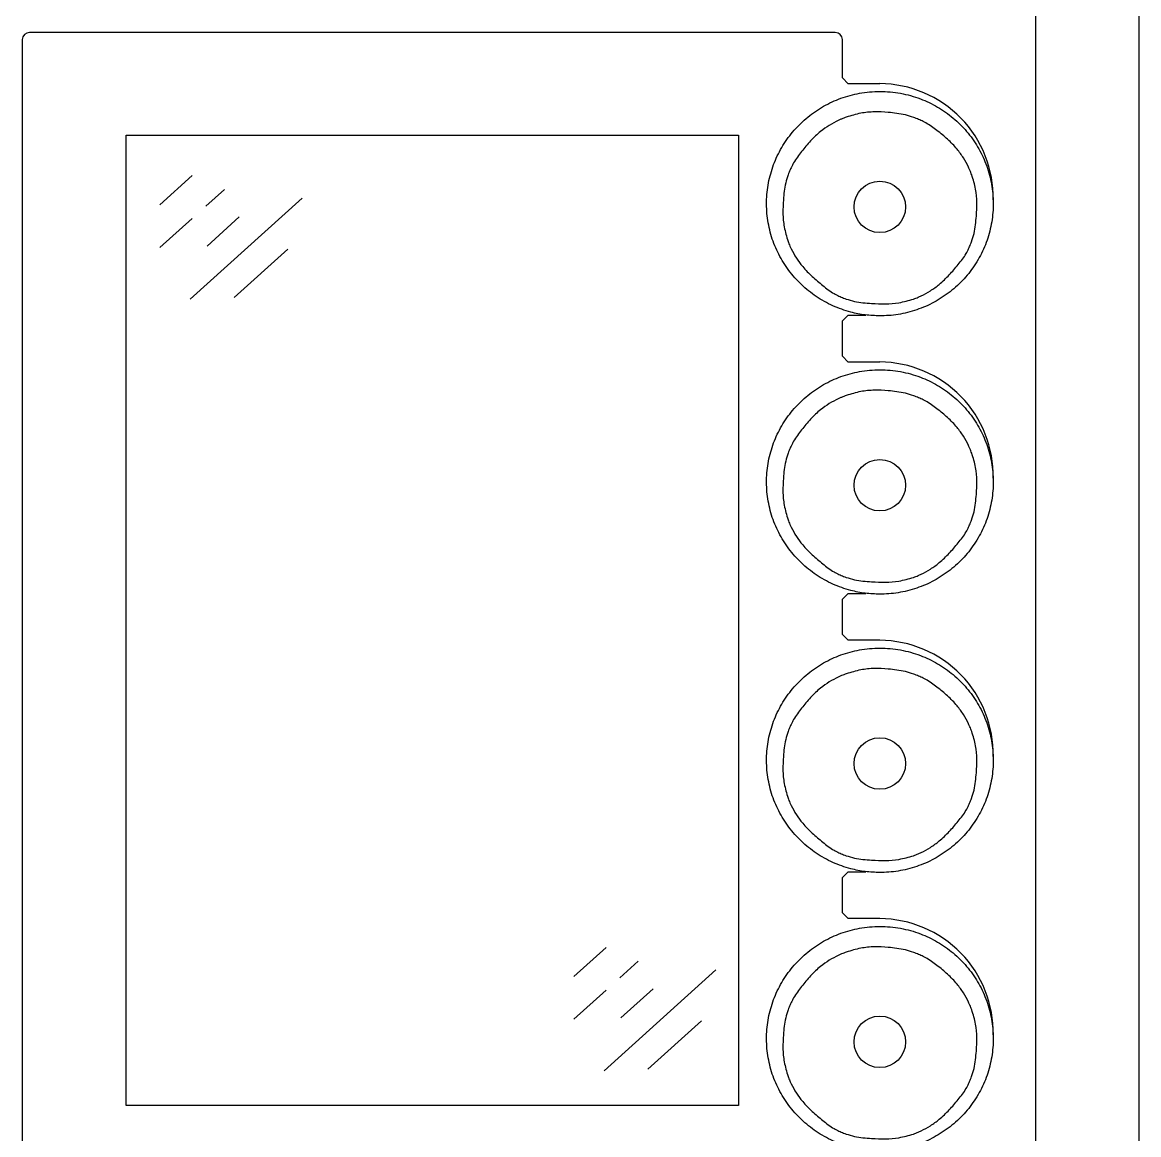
# Model space of a CAD drawing. Extents: x -49 to 275, y -8 to 142.
# Drawn here: x 26.69 to 36.42, y 25.69 to 35.39 of the extents above; entities that cross this region are included whole.
import ezdxf
from ezdxf.enums import TextEntityAlignment as Align

# ---------------------------------------------------------------- set-up
doc = ezdxf.new("R2010")
doc.units = 0
doc.header["$LTSCALE"] = 0.5
doc.header["$MEASUREMENT"] = 0
doc.layers.add('OBJECT', color=7, linetype='CONTINUOUS')
doc.layers.add('RISER', color=7, linetype='CONTINUOUS')
doc.styles.add('ARIAL', font='arial.ttf')

# ---------------------------------------------------------------- blocks, each defined once
blk = doc.blocks.new('*U47')
at = {"layer": 'RISER'}
for p, q in [((23.08, 8.2807), (23.08, -8.9225)), ((23.98, 8.3283), (23.98, -8.3283)), ((21.336, 6.2822), (14.314, 6.2822)), ((14.252, 6.2208), (14.252, -3.9048)), ((21.398, 5.8865), (21.398, 6.2208)), ((21.398, 5.8865), (21.448, 5.837)), ((21.398, 5.8865), (21.448, 5.837)), ((21.725, 5.837), (21.448, 5.837)), ((15.1557, 5.3873), (20.4943, 5.3873)), ((15.1557, -3.0713), (15.1557, 5.3873)), ((20.4943, 5.3873), (20.4943, -3.0713)), ((15.4517, 4.782), (15.7323, 5.0355)), ((15.8515, 4.7697), (16.0128, 4.9154)), ((15.7146, 3.9586), (16.6896, 4.8398)), ((15.8614, 4.4217), (16.1419, 4.6752)), ((15.4517, 4.4083), (15.7323, 4.6619)), ((16.0974, 3.9724), (16.5644, 4.3945)), ((21.398, 3.7686), (21.448, 3.8181)), ((21.448, 3.8181), (21.6033, 3.8181)), ((21.398, 3.4604), (21.398, 3.7686)), ((21.398, 3.4604), (21.448, 3.4108)), ((21.725, 3.4108), (21.448, 3.4108)), ((21.398, 1.3424), (21.448, 1.3919)), ((21.448, 1.3919), (21.6033, 1.3919)), ((21.398, 1.0342), (21.398, 1.3424)), ((21.398, 1.0342), (21.448, 0.9847)), ((21.725, 0.9847), (21.448, 0.9847)), ((21.398, -1.0837), (21.448, -1.0342)), ((21.448, -1.0342), (21.6033, -1.0342)), ((21.398, -1.392), (21.398, -1.0837)), ((21.398, -1.392), (21.448, -1.4415)), ((21.725, -1.4415), (21.448, -1.4415)), ((19.058, -1.9451), (19.3385, -1.6916)), ((19.4578, -1.9574), (19.619, -1.8117)), ((19.3209, -2.7685), (20.2958, -1.8873)), ((19.058, -2.3188), (19.3385, -2.0652)), ((19.4676, -2.3054), (19.7481, -2.0519)), ((19.7036, -2.7547), (20.1706, -2.3326)), ((20.4943, -3.0713), (15.1557, -3.0713))]:
    blk.add_line(p, q, dxfattribs=at)
for centre in [(21.7246, 4.763), (21.7246, 2.3368), (21.7246, -0.0894), (21.7246, -2.5155)]:
    blk.add_circle(centre, 0.2243, dxfattribs=at)
for centre, radius, start, end in [((14.3137, 6.2205), 0.0617, 89.72121, 179.71847), ((21.3363, 6.2205), 0.0617, 0.28153, 90.27879), ((21.7193, 4.844), 0.9931, 358.79381, 89.66885), ((21.7193, 2.4178), 0.9931, 358.79381, 89.66885), ((21.7193, -0.0084), 0.9931, 358.79381, 89.66885), ((21.7193, -2.4345), 0.9931, 358.79381, 89.66885)]:
    blk.add_arc(centre, radius, start, end, dxfattribs=at)
for points, knots in [([(21.725, 3.8129), (21.7506, 3.8135), (21.8315, 3.8155), (21.9668, 3.8384), (22.125, 3.8915), (22.2716, 3.9711), (22.4033, 4.0735), (22.5152, 4.1969), (22.6052, 4.3368), (22.6695, 4.4899), (22.7074, 4.6512), (22.7169, 4.8165), (22.6988, 4.981), (22.6526, 5.14), (22.5806, 5.2892), (22.4839, 5.424), (22.3662, 5.5413), (22.2299, 5.6369), (22.0754, 5.7112), (21.9053, 5.7581), (21.7252, 5.7748), (21.5493, 5.7587), (21.3835, 5.7137), (21.2315, 5.6439), (21.0941, 5.5495), (20.9744, 5.4342), (20.8764, 5.3002), (20.8018, 5.152), (20.754, 4.9933), (20.7332, 4.8288), (20.7412, 4.6632), (20.7767, 4.5011), (20.8397, 4.3475), (20.9273, 4.2064), (21.0379, 4.0822), (21.1676, 3.9779), (21.3133, 3.897), (21.4584, 3.8457), (21.5969, 3.8178), (21.6823, 3.8146), (21.725, 3.8129)], [0, 0, 0, 0, 0.012369, 0.039188, 0.066004, 0.092867, 0.119729, 0.146645, 0.173563, 0.200423, 0.227286, 0.254123, 0.280962, 0.307781, 0.3346, 0.361406, 0.388209, 0.415041, 0.441871, 0.470932, 0.499993, 0.528969, 0.555908, 0.582845, 0.609654, 0.63646, 0.663297, 0.690132, 0.716998, 0.743864, 0.770762, 0.797663, 0.824538, 0.851415, 0.878245, 0.905076, 0.931888, 0.958699, 0.97935, 1, 1, 1, 1]), ([(21.4322, 5.545), (21.4184, 5.5398), (21.3961, 5.5314), (21.3744, 5.5216), (21.366, 5.5179)], [0, 0, 0, 0, 0.614888, 1, 1, 1, 1]), ([(22.0194, 5.5426), (21.9953, 5.5503), (21.9228, 5.5734), (21.808, 5.5866), (21.6776, 5.5941), (21.5541, 5.5825), (21.474, 5.5579), (21.4322, 5.545)], [0, 0, 0, 0, 0.1266915, 0.3806829, 0.5807238, 0.7807825, 1, 1, 1, 1]), ([(21.366, 5.5179), (21.3383, 5.5038), (21.2826, 5.4757), (21.2001, 5.4169), (21.1189, 5.34), (21.0425, 5.2461), (20.9834, 5.1688), (20.9587, 5.1187), (20.9517, 5.1046)], [0, 0, 0, 0, 0.1567911, 0.3138917, 0.5158092, 0.718327, 0.9210133, 1, 1, 1, 1]), ([(22.0819, 5.5169), (22.0685, 5.5229), (22.0479, 5.532), (22.0268, 5.5398), (22.0194, 5.5426)], [0, 0, 0, 0, 0.6503234, 1, 1, 1, 1]), ([(22.4981, 5.1078), (22.4837, 5.1355), (22.455, 5.1909), (22.394, 5.2743), (22.316, 5.355), (22.2228, 5.4291), (22.1466, 5.4857), (22.0961, 5.5101), (22.0819, 5.5169)], [0, 0, 0, 0, 0.1567912, 0.3138918, 0.5158093, 0.7183272, 0.9210134, 1, 1, 1, 1]), ([(20.9517, 5.1046), (20.9457, 5.0914), (20.9365, 5.071), (20.9286, 5.05), (20.9258, 5.0427)], [0, 0, 0, 0, 0.6503234, 1, 1, 1, 1]), ([(22.5255, 5.0423), (22.5203, 5.0559), (22.5118, 5.0779), (22.5019, 5.0995), (22.4981, 5.1078)], [0, 0, 0, 0, 0.614888, 1, 1, 1, 1]), ([(20.9258, 5.0427), (20.9181, 5.0189), (20.895, 4.9474), (20.8845, 4.8365), (20.8775, 4.7079), (20.8877, 4.5841), (20.9119, 4.5041), (20.9245, 4.4623)], [0, 0, 0, 0, 0.1266915, 0.3806828, 0.5807238, 0.7807825, 1, 1, 1, 1]), ([(22.5242, 4.4597), (22.5319, 4.4836), (22.555, 4.5556), (22.5655, 4.672), (22.5725, 4.8017), (22.5623, 4.9226), (22.5381, 5.0012), (22.5255, 5.0423)], [0, 0, 0, 0, 0.126692, 0.380683, 0.580724, 0.780782, 1, 1, 1, 1]), ([(20.9245, 4.4623), (20.9297, 4.4487), (20.9382, 4.4266), (20.9481, 4.4051), (20.9519, 4.3968)], [0, 0, 0, 0, 0.614888, 1, 1, 1, 1]), ([(20.9519, 4.3968), (20.9663, 4.3695), (20.995, 4.3148), (21.056, 4.2347), (21.134, 4.1545), (21.2272, 4.0774), (21.3034, 4.0169), (21.3539, 3.9923), (21.3681, 3.9854)], [0, 0, 0, 0, 0.156791, 0.313891, 0.515807, 0.718323, 0.921008, 1, 1, 1, 1]), ([(22.084, 3.9867), (22.1117, 4.0011), (22.1674, 4.03), (22.2499, 4.092), (22.3311, 4.1695), (22.4075, 4.2603), (22.4666, 4.3338), (22.4913, 4.3837), (22.4983, 4.3977)], [0, 0, 0, 0, 0.1567912, 0.3138918, 0.5158104, 0.7183293, 0.9210167, 1, 1, 1, 1]), ([(22.4983, 4.3977), (22.5043, 4.411), (22.5135, 4.4314), (22.5214, 4.4523), (22.5242, 4.4597)], [0, 0, 0, 0, 0.650323, 1, 1, 1, 1]), ([(21.3681, 3.9854), (21.3815, 3.9795), (21.4021, 3.9704), (21.4232, 3.9625), (21.4306, 3.9598)], [0, 0, 0, 0, 0.650323, 1, 1, 1, 1]), ([(21.4306, 3.9598), (21.4547, 3.9523), (21.5272, 3.9296), (21.642, 3.9219), (21.7724, 3.9156), (21.8959, 3.9241), (21.976, 3.9474), (22.0178, 3.9596)], [0, 0, 0, 0, 0.126691, 0.380681, 0.580737, 0.780811, 1, 1, 1, 1]), ([(22.0178, 3.9596), (22.0316, 3.9648), (22.0539, 3.9732), (22.0756, 3.983), (22.084, 3.9867)], [0, 0, 0, 0, 0.614888, 1, 1, 1, 1]), ([(21.725, 1.3868), (21.7506, 1.3874), (21.8315, 1.3893), (21.9668, 1.4122), (22.125, 1.4653), (22.2716, 1.5449), (22.4033, 1.6473), (22.5152, 1.7707), (22.6052, 1.9107), (22.6695, 2.0637), (22.7074, 2.225), (22.7169, 2.3903), (22.6988, 2.5548), (22.6526, 2.7138), (22.5806, 2.8631), (22.4839, 2.9979), (22.3662, 3.1152), (22.2299, 3.2108), (22.0754, 3.285), (21.9053, 3.3319), (21.7252, 3.3486), (21.5493, 3.3326), (21.3835, 3.2875), (21.2315, 3.2177), (21.0941, 3.1233), (20.9744, 3.008), (20.8764, 2.8741), (20.8018, 2.7259), (20.754, 2.5671), (20.7332, 2.4027), (20.7412, 2.237), (20.7767, 2.0749), (20.8397, 1.9213), (20.9273, 1.7802), (21.0379, 1.6561), (21.1676, 1.5518), (21.3133, 1.4709), (21.4584, 1.4195), (21.5969, 1.3917), (21.6823, 1.3884), (21.725, 1.3868)], [0, 0, 0, 0, 0.012369, 0.039188, 0.066004, 0.092867, 0.119729, 0.146645, 0.173563, 0.200423, 0.227286, 0.254123, 0.280962, 0.307781, 0.3346, 0.361406, 0.388209, 0.415041, 0.441871, 0.470932, 0.499993, 0.528969, 0.555908, 0.582845, 0.609654, 0.63646, 0.663297, 0.690132, 0.716998, 0.743864, 0.770762, 0.797663, 0.824538, 0.851415, 0.878245, 0.905076, 0.931888, 0.958699, 0.97935, 1, 1, 1, 1]), ([(21.4322, 3.1188), (21.4184, 3.1137), (21.3961, 3.1052), (21.3744, 3.0955), (21.366, 3.0917)], [0, 0, 0, 0, 0.614888, 1, 1, 1, 1]), ([(22.0194, 3.1164), (21.9953, 3.1241), (21.9228, 3.1472), (21.808, 3.1604), (21.6776, 3.1679), (21.5541, 3.1564), (21.474, 3.1317), (21.4322, 3.1188)], [0, 0, 0, 0, 0.1266915, 0.3806829, 0.5807238, 0.7807825, 1, 1, 1, 1]), ([(22.0819, 3.0908), (22.0685, 3.0967), (22.0479, 3.1058), (22.0268, 3.1137), (22.0194, 3.1164)], [0, 0, 0, 0, 0.6503234, 1, 1, 1, 1]), ([(21.366, 3.0917), (21.3383, 3.0777), (21.2826, 3.0495), (21.2001, 2.9908), (21.1189, 2.9138), (21.0425, 2.82), (20.9834, 2.7427), (20.9587, 2.6926), (20.9517, 2.6785)], [0, 0, 0, 0, 0.1567911, 0.3138917, 0.5158092, 0.718327, 0.9210133, 1, 1, 1, 1]), ([(22.4981, 2.6816), (22.4837, 2.7093), (22.455, 2.7648), (22.394, 2.8481), (22.316, 2.9288), (22.2228, 3.0029), (22.1466, 3.0596), (22.0961, 3.084), (22.0819, 3.0908)], [0, 0, 0, 0, 0.1567912, 0.3138918, 0.5158093, 0.7183272, 0.9210134, 1, 1, 1, 1]), ([(20.9517, 2.6785), (20.9457, 2.6652), (20.9365, 2.6448), (20.9286, 2.6239), (20.9258, 2.6166)], [0, 0, 0, 0, 0.6503234, 1, 1, 1, 1]), ([(22.5255, 2.6161), (22.5203, 2.6297), (22.5118, 2.6518), (22.5019, 2.6733), (22.4981, 2.6816)], [0, 0, 0, 0, 0.614888, 1, 1, 1, 1]), ([(20.9258, 2.6166), (20.9181, 2.5928), (20.895, 2.5212), (20.8845, 2.4103), (20.8775, 2.2818), (20.8877, 2.1579), (20.9119, 2.078), (20.9245, 2.0362)], [0, 0, 0, 0, 0.1266915, 0.3806828, 0.5807238, 0.7807825, 1, 1, 1, 1]), ([(22.5242, 2.0335), (22.5319, 2.0575), (22.555, 2.1294), (22.5655, 2.2459), (22.5725, 2.3756), (22.5623, 2.4964), (22.5381, 2.575), (22.5255, 2.6161)], [0, 0, 0, 0, 0.126692, 0.380683, 0.580724, 0.780782, 1, 1, 1, 1]), ([(20.9245, 2.0362), (20.9297, 2.0226), (20.9382, 2.0005), (20.9481, 1.979), (20.9519, 1.9707)], [0, 0, 0, 0, 0.614888, 1, 1, 1, 1]), ([(20.9519, 1.9707), (20.9663, 1.9433), (20.995, 1.8886), (21.056, 1.8085), (21.134, 1.7284), (21.2272, 1.6512), (21.3034, 1.5908), (21.3539, 1.5662), (21.3681, 1.5593)], [0, 0, 0, 0, 0.156791, 0.313891, 0.515807, 0.718323, 0.921008, 1, 1, 1, 1]), ([(22.084, 1.5606), (22.1117, 1.575), (22.1674, 1.6038), (22.2499, 1.6659), (22.3311, 1.7433), (22.4075, 1.8341), (22.4666, 1.9076), (22.4913, 1.9576), (22.4983, 1.9716)], [0, 0, 0, 0, 0.1567912, 0.3138918, 0.5158104, 0.7183293, 0.9210167, 1, 1, 1, 1]), ([(22.4983, 1.9716), (22.5043, 1.9849), (22.5135, 2.0052), (22.5214, 2.0262), (22.5242, 2.0335)], [0, 0, 0, 0, 0.650323, 1, 1, 1, 1]), ([(21.3681, 1.5593), (21.3815, 1.5533), (21.4021, 1.5442), (21.4232, 1.5364), (21.4306, 1.5336)], [0, 0, 0, 0, 0.650323, 1, 1, 1, 1]), ([(22.0178, 1.5335), (22.0316, 1.5386), (22.0539, 1.547), (22.0756, 1.5568), (22.084, 1.5606)], [0, 0, 0, 0, 0.614888, 1, 1, 1, 1]), ([(21.4306, 1.5336), (21.4547, 1.5261), (21.5272, 1.5034), (21.642, 1.4958), (21.7724, 1.4894), (21.8959, 1.498), (21.976, 1.5213), (22.0178, 1.5335)], [0, 0, 0, 0, 0.126691, 0.380681, 0.580737, 0.780811, 1, 1, 1, 1]), ([(21.725, -1.0394), (21.7506, -1.0388), (21.8315, -1.0369), (21.9668, -1.014), (22.125, -0.9609), (22.2716, -0.8812), (22.4033, -0.7789), (22.5152, -0.6555), (22.6052, -0.5155), (22.6695, -0.3624), (22.7074, -0.2011), (22.7169, -0.0358), (22.6988, 0.1287), (22.6526, 0.2877), (22.5806, 0.4369), (22.4839, 0.5717), (22.3662, 0.689), (22.2299, 0.7846), (22.0754, 0.8588), (21.9053, 0.9058), (21.7252, 0.9225), (21.5493, 0.9064), (21.3835, 0.8614), (21.2315, 0.7915), (21.0941, 0.6972), (20.9744, 0.5819), (20.8764, 0.4479), (20.8018, 0.2997), (20.754, 0.141), (20.7332, -0.0235), (20.7412, -0.1891), (20.7767, -0.3512), (20.8397, -0.5049), (20.9273, -0.646), (21.0379, -0.7701), (21.1676, -0.8744), (21.3133, -0.9553), (21.4584, -1.0066), (21.5969, -1.0345), (21.6823, -1.0377), (21.725, -1.0394)], [0, 0, 0, 0, 0.012369, 0.039188, 0.066004, 0.092867, 0.119729, 0.146645, 0.173563, 0.200423, 0.227286, 0.254123, 0.280962, 0.307781, 0.3346, 0.361406, 0.388209, 0.415041, 0.441871, 0.470932, 0.499993, 0.528969, 0.555908, 0.582845, 0.609654, 0.63646, 0.663297, 0.690132, 0.716998, 0.743864, 0.770762, 0.797663, 0.824538, 0.851415, 0.878245, 0.905076, 0.931888, 0.958699, 0.97935, 1, 1, 1, 1]), ([(21.4322, 0.6927), (21.4184, 0.6875), (21.3961, 0.6791), (21.3744, 0.6693), (21.366, 0.6656)], [0, 0, 0, 0, 0.614888, 1, 1, 1, 1]), ([(22.0194, 0.6903), (21.9953, 0.698), (21.9228, 0.7211), (21.808, 0.7343), (21.6776, 0.7418), (21.5541, 0.7302), (21.474, 0.7056), (21.4322, 0.6927)], [0, 0, 0, 0, 0.1266915, 0.3806829, 0.5807238, 0.7807825, 1, 1, 1, 1]), ([(22.0819, 0.6646), (22.0685, 0.6706), (22.0479, 0.6797), (22.0268, 0.6875), (22.0194, 0.6903)], [0, 0, 0, 0, 0.6503234, 1, 1, 1, 1]), ([(21.366, 0.6656), (21.3383, 0.6515), (21.2826, 0.6234), (21.2001, 0.5646), (21.1189, 0.4877), (21.0425, 0.3938), (20.9834, 0.3165), (20.9587, 0.2664), (20.9517, 0.2523)], [0, 0, 0, 0, 0.1567911, 0.3138917, 0.5158092, 0.718327, 0.9210133, 1, 1, 1, 1]), ([(22.4981, 0.2555), (22.4837, 0.2832), (22.455, 0.3386), (22.394, 0.422), (22.316, 0.5026), (22.2228, 0.5767), (22.1466, 0.6334), (22.0961, 0.6578), (22.0819, 0.6646)], [0, 0, 0, 0, 0.1567912, 0.3138918, 0.5158093, 0.7183272, 0.9210134, 1, 1, 1, 1]), ([(20.9517, 0.2523), (20.9457, 0.2391), (20.9365, 0.2186), (20.9286, 0.1977), (20.9258, 0.1904)], [0, 0, 0, 0, 0.6503234, 1, 1, 1, 1]), ([(22.5255, 0.19), (22.5203, 0.2036), (22.5118, 0.2256), (22.5019, 0.2472), (22.4981, 0.2555)], [0, 0, 0, 0, 0.614888, 1, 1, 1, 1]), ([(20.9258, 0.1904), (20.9181, 0.1666), (20.895, 0.0951), (20.8845, -0.0159), (20.8775, -0.1444), (20.8877, -0.2682), (20.9119, -0.3482), (20.9245, -0.39)], [0, 0, 0, 0, 0.1266915, 0.3806828, 0.5807238, 0.7807825, 1, 1, 1, 1]), ([(22.5242, -0.3927), (22.5319, -0.3687), (22.555, -0.2967), (22.5655, -0.1803), (22.5725, -0.0506), (22.5623, 0.0702), (22.5381, 0.1489), (22.5255, 0.19)], [0, 0, 0, 0, 0.126692, 0.380683, 0.580724, 0.780782, 1, 1, 1, 1]), ([(20.9245, -0.39), (20.9297, -0.4036), (20.9382, -0.4257), (20.9481, -0.4472), (20.9519, -0.4555)], [0, 0, 0, 0, 0.614888, 1, 1, 1, 1]), ([(20.9519, -0.4555), (20.9663, -0.4828), (20.995, -0.5375), (21.056, -0.6176), (21.134, -0.6978), (21.2272, -0.775), (21.3034, -0.8354), (21.3539, -0.86), (21.3681, -0.8669)], [0, 0, 0, 0, 0.156791, 0.313891, 0.515807, 0.718323, 0.921008, 1, 1, 1, 1]), ([(22.084, -0.8656), (22.1117, -0.8512), (22.1674, -0.8223), (22.2499, -0.7603), (22.3311, -0.6828), (22.4075, -0.592), (22.4666, -0.5185), (22.4913, -0.4686), (22.4983, -0.4546)], [0, 0, 0, 0, 0.1567912, 0.3138918, 0.5158104, 0.7183293, 0.9210167, 1, 1, 1, 1]), ([(22.4983, -0.4546), (22.5043, -0.4413), (22.5135, -0.4209), (22.5214, -0.4), (22.5242, -0.3927)], [0, 0, 0, 0, 0.650323, 1, 1, 1, 1]), ([(21.3681, -0.8669), (21.3815, -0.8728), (21.4021, -0.8819), (21.4232, -0.8898), (21.4306, -0.8925)], [0, 0, 0, 0, 0.650323, 1, 1, 1, 1]), ([(22.0178, -0.8927), (22.0316, -0.8875), (22.0539, -0.8791), (22.0756, -0.8693), (22.084, -0.8656)], [0, 0, 0, 0, 0.614888, 1, 1, 1, 1]), ([(21.4306, -0.8925), (21.4547, -0.9001), (21.5272, -0.9227), (21.642, -0.9304), (21.7724, -0.9368), (21.8959, -0.9282), (21.976, -0.9049), (22.0178, -0.8927)], [0, 0, 0, 0, 0.126691, 0.380681, 0.580737, 0.780811, 1, 1, 1, 1]), ([(21.725, -3.4655), (21.7506, -3.4649), (21.8315, -3.463), (21.9668, -3.4401), (22.125, -3.387), (22.2716, -3.3074), (22.4033, -3.205), (22.5152, -3.0816), (22.6052, -2.9416), (22.6695, -2.7886), (22.7074, -2.6273), (22.7169, -2.462), (22.6988, -2.2975), (22.6526, -2.1385), (22.5806, -1.9893), (22.4839, -1.8544), (22.3662, -1.7371), (22.2299, -1.6415), (22.0754, -1.5673), (21.9053, -1.5204), (21.7252, -1.5037), (21.5493, -1.5197), (21.3835, -1.5648), (21.2315, -1.6346), (21.0941, -1.729), (20.9744, -1.8443), (20.8764, -1.9783), (20.8018, -2.1264), (20.754, -2.2852), (20.7332, -2.4496), (20.7412, -2.6153), (20.7767, -2.7774), (20.8397, -2.931), (20.9273, -3.0721), (21.0379, -3.1963), (21.1676, -3.3005), (21.3133, -3.3815), (21.4584, -3.4328), (21.5969, -3.4607), (21.6823, -3.4639), (21.725, -3.4655)], [0, 0, 0, 0, 0.012369, 0.039188, 0.066004, 0.092867, 0.119729, 0.146645, 0.173563, 0.200423, 0.227286, 0.254123, 0.280962, 0.307781, 0.3346, 0.361406, 0.388209, 0.415041, 0.441871, 0.470932, 0.499993, 0.528969, 0.555908, 0.582845, 0.609654, 0.63646, 0.663297, 0.690132, 0.716998, 0.743864, 0.770762, 0.797663, 0.824538, 0.851415, 0.878245, 0.905076, 0.931888, 0.958699, 0.97935, 1, 1, 1, 1]), ([(21.4322, -1.7335), (21.4184, -1.7387), (21.3961, -1.7471), (21.3744, -1.7568), (21.366, -1.7606)], [0, 0, 0, 0, 0.614888, 1, 1, 1, 1]), ([(22.0194, -1.7359), (21.9953, -1.7282), (21.9228, -1.7051), (21.808, -1.6919), (21.6776, -1.6844), (21.5541, -1.696), (21.474, -1.7206), (21.4322, -1.7335)], [0, 0, 0, 0, 0.1266915, 0.3806829, 0.5807238, 0.7807825, 1, 1, 1, 1]), ([(22.0819, -1.7615), (22.0685, -1.7556), (22.0479, -1.7465), (22.0268, -1.7386), (22.0194, -1.7359)], [0, 0, 0, 0, 0.6503234, 1, 1, 1, 1]), ([(21.366, -1.7606), (21.3383, -1.7746), (21.2826, -1.8028), (21.2001, -1.8615), (21.1189, -1.9385), (21.0425, -2.0323), (20.9834, -2.1096), (20.9587, -2.1598), (20.9517, -2.1738)], [0, 0, 0, 0, 0.1567911, 0.3138917, 0.5158092, 0.718327, 0.9210133, 1, 1, 1, 1]), ([(22.4981, -2.1707), (22.4837, -2.143), (22.455, -2.0875), (22.394, -2.0042), (22.316, -1.9235), (22.2228, -1.8494), (22.1466, -1.7927), (22.0961, -1.7684), (22.0819, -1.7615)], [0, 0, 0, 0, 0.1567912, 0.3138918, 0.5158093, 0.7183272, 0.9210134, 1, 1, 1, 1]), ([(20.9258, -2.2357), (20.9181, -2.2595), (20.895, -2.3311), (20.8845, -2.442), (20.8775, -2.5706), (20.8877, -2.6944), (20.9119, -2.7744), (20.9245, -2.8162)], [0, 0, 0, 0, 0.1266915, 0.3806828, 0.5807238, 0.7807825, 1, 1, 1, 1]), ([(20.9517, -2.1738), (20.9457, -2.1871), (20.9365, -2.2075), (20.9286, -2.2284), (20.9258, -2.2357)], [0, 0, 0, 0, 0.6503234, 1, 1, 1, 1]), ([(22.5255, -2.2362), (22.5203, -2.2226), (22.5118, -2.2005), (22.5019, -2.179), (22.4981, -2.1707)], [0, 0, 0, 0, 0.614888, 1, 1, 1, 1]), ([(22.5242, -2.8188), (22.5319, -2.7949), (22.555, -2.7229), (22.5655, -2.6064), (22.5725, -2.4767), (22.5623, -2.3559), (22.5381, -2.2773), (22.5255, -2.2362)], [0, 0, 0, 0, 0.126692, 0.380683, 0.580724, 0.780782, 1, 1, 1, 1]), ([(20.9245, -2.8162), (20.9297, -2.8297), (20.9382, -2.8518), (20.9481, -2.8733), (20.9519, -2.8816)], [0, 0, 0, 0, 0.614888, 1, 1, 1, 1]), ([(22.4983, -2.8807), (22.5043, -2.8675), (22.5135, -2.8471), (22.5214, -2.8261), (22.5242, -2.8188)], [0, 0, 0, 0, 0.650323, 1, 1, 1, 1]), ([(20.9519, -2.8816), (20.9663, -2.909), (20.995, -2.9637), (21.056, -3.0438), (21.134, -3.124), (21.2272, -3.2011), (21.3034, -3.2615), (21.3539, -3.2861), (21.3681, -3.293)], [0, 0, 0, 0, 0.156791, 0.313891, 0.515807, 0.718323, 0.921008, 1, 1, 1, 1]), ([(22.084, -3.2917), (22.1117, -3.2773), (22.1674, -3.2485), (22.2499, -3.1864), (22.3311, -3.109), (22.4075, -3.0182), (22.4666, -2.9447), (22.4913, -2.8947), (22.4983, -2.8807)], [0, 0, 0, 0, 0.1567912, 0.3138918, 0.5158104, 0.7183293, 0.9210167, 1, 1, 1, 1]), ([(21.3681, -3.293), (21.3815, -3.299), (21.4021, -3.3081), (21.4232, -3.3159), (21.4306, -3.3187)], [0, 0, 0, 0, 0.650323, 1, 1, 1, 1]), ([(22.0178, -3.3189), (22.0316, -3.3137), (22.0539, -3.3053), (22.0756, -3.2955), (22.084, -3.2917)], [0, 0, 0, 0, 0.614888, 1, 1, 1, 1]), ([(21.4306, -3.3187), (21.4547, -3.3262), (21.5272, -3.3489), (21.642, -3.3566), (21.7724, -3.3629), (21.8959, -3.3544), (21.976, -3.331), (22.0178, -3.3189)], [0, 0, 0, 0, 0.126691, 0.380681, 0.580737, 0.780811, 1, 1, 1, 1])]:
    blk.add_open_spline(points, degree=3, knots=knots, dxfattribs=at)
at = {"layer": 'RISER', "color": 1, "style": 'ARIAL'}
blk.add_attdef('STATIONID', text='', height=0.6875, dxfattribs=at).set_placement((0, 17.8905), align=Align.CENTER)
blk.add_attdef('DRAWINGREF', text='', height=0.6875, dxfattribs=at).set_placement((0, -9.4226), align=Align.TOP_CENTER)

msp = doc.modelspace()

# ---------------------------------------------------------------- block references
at = {"layer": 'OBJECT'}
msp.add_blockref('*U47', (12.4395, 29.0154), dxfattribs=at)

doc.saveas('drawing.dxf')
